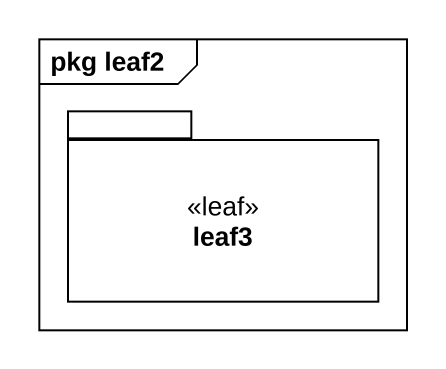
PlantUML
@startuml
mainframe pkg leaf2
package leaf3 <<leaf>> {
}
@enduml
